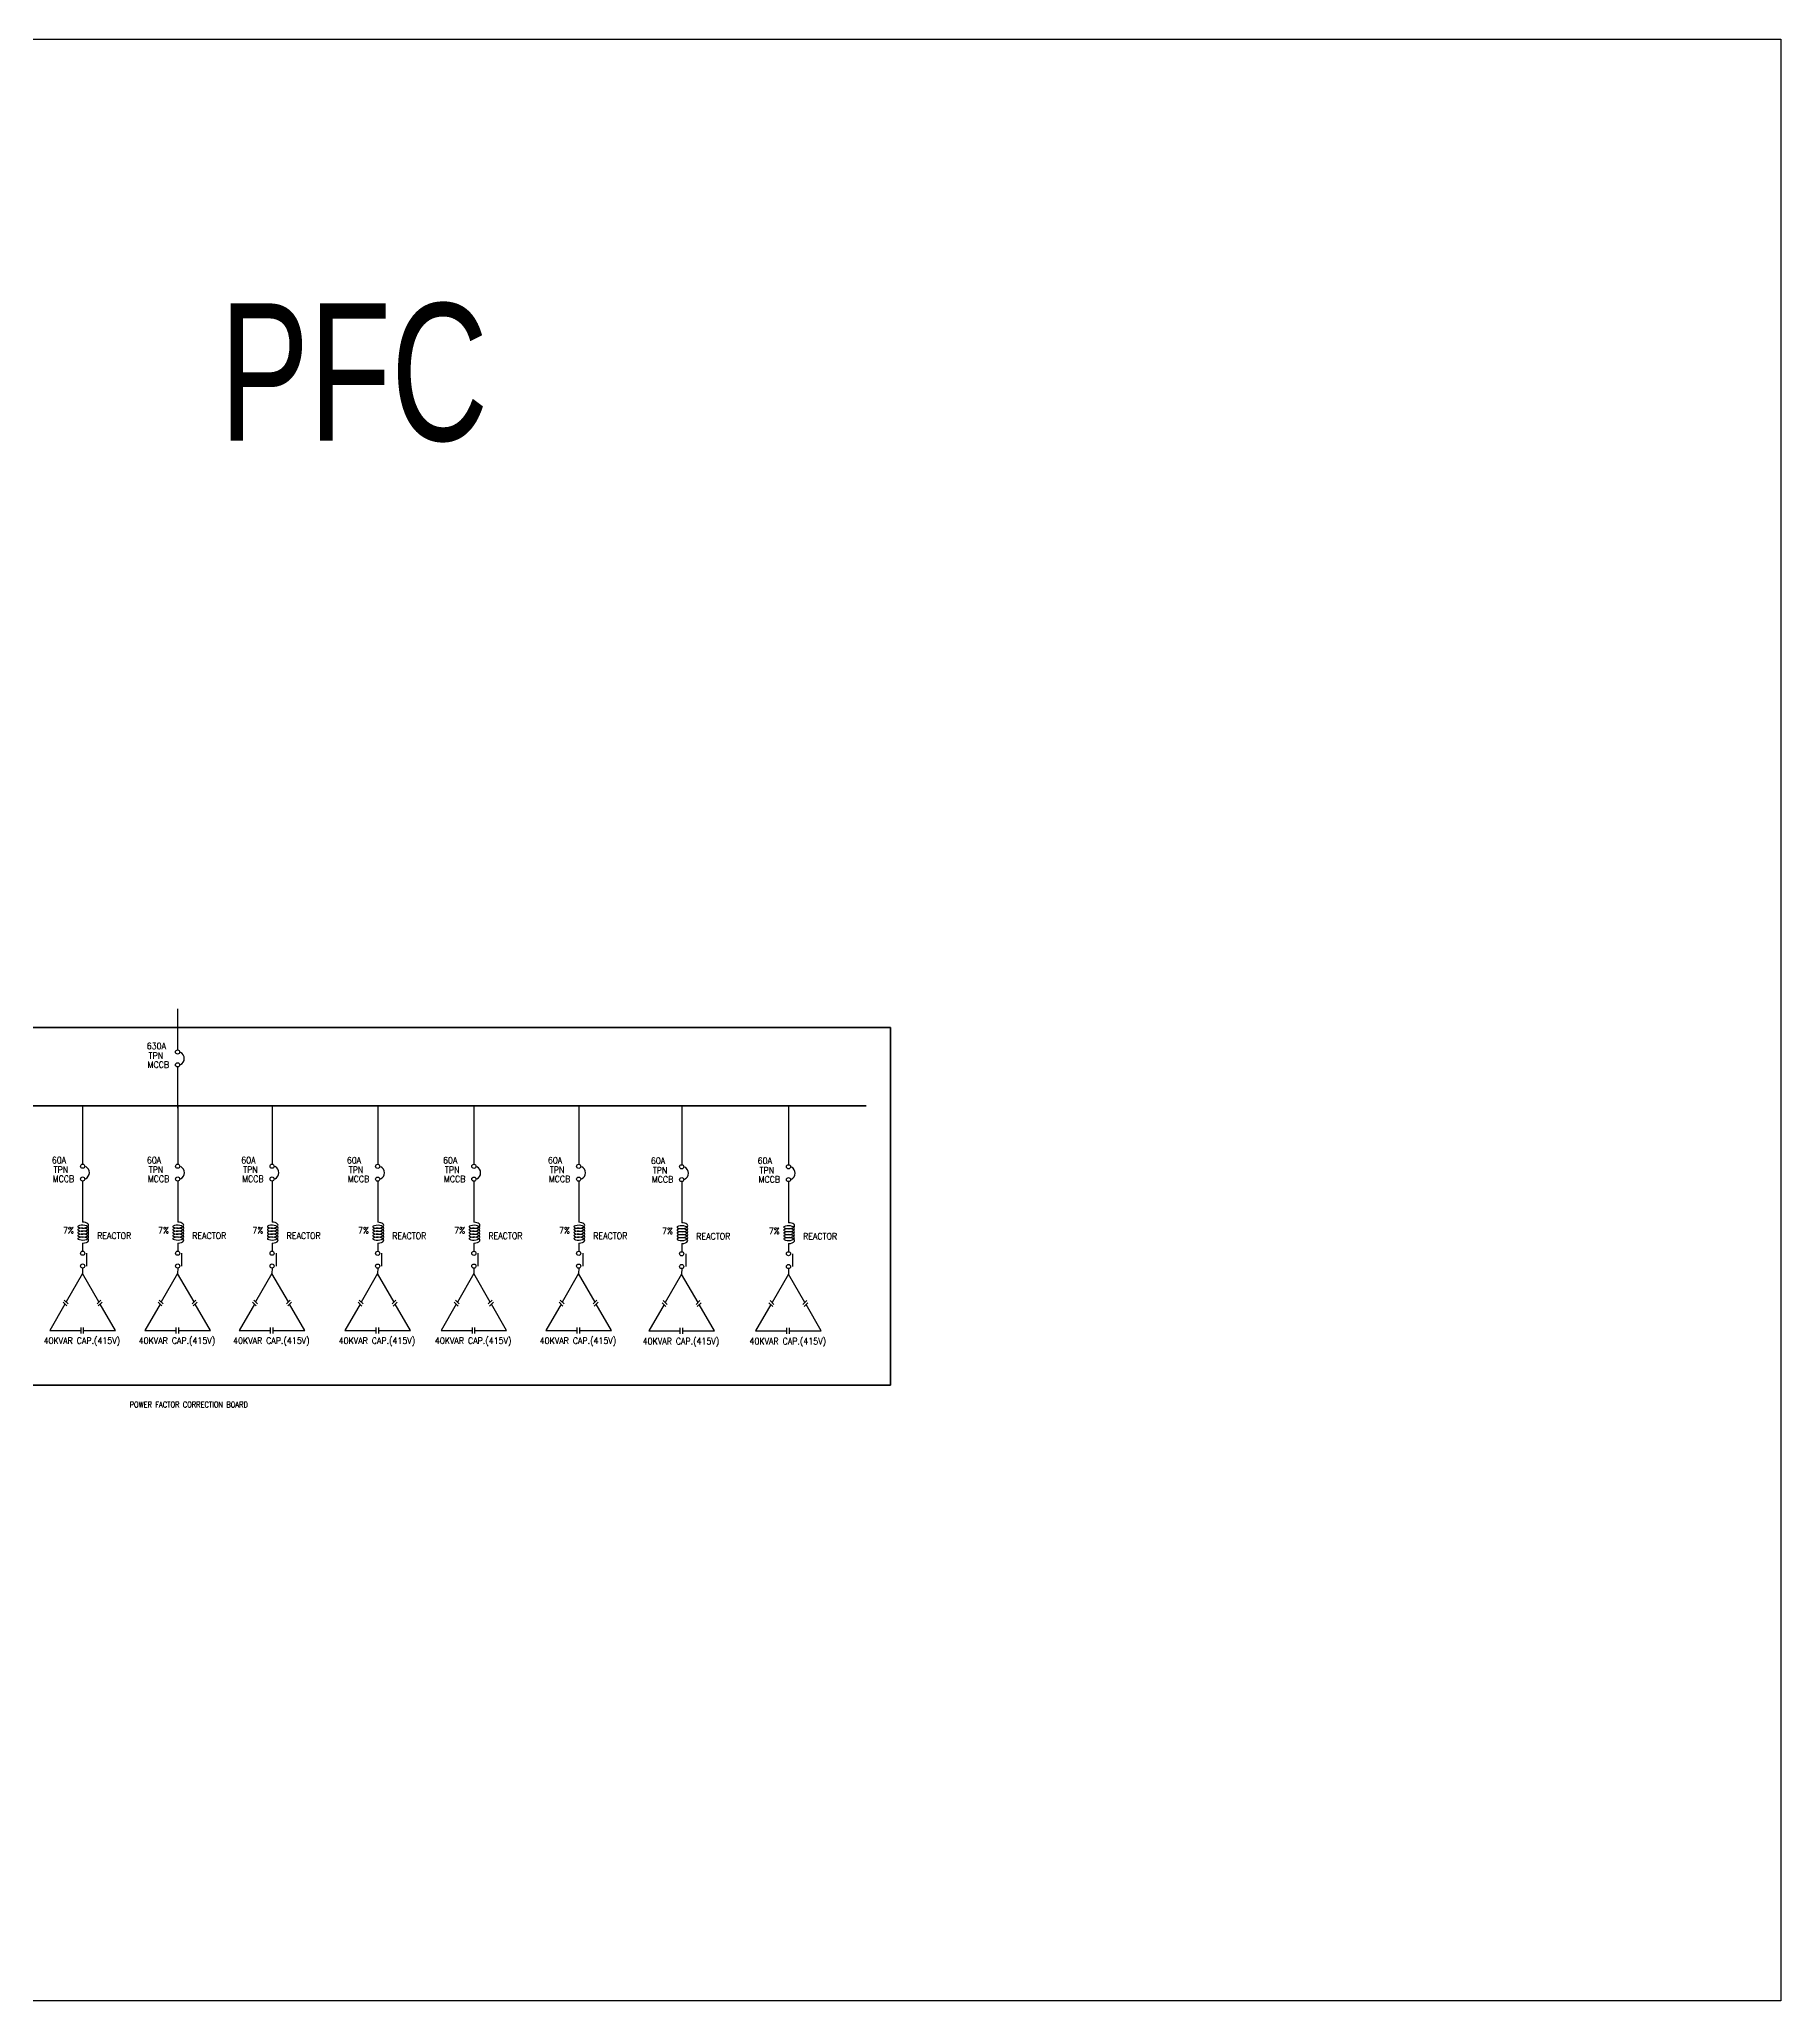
# Model space of a CAD drawing. Header units: inches. Extents: x 17351 to 588098, y 6946 to 193048.
# Drawn here: x 422865 to 588098, y 6946 to 193048 of the extents above; entities that cross this region are included whole.
import ezdxf

# ---------------------------------------------------------------- set-up
doc = ezdxf.new("R2010")
doc.units = ezdxf.units.IN
doc.header["$MEASUREMENT"] = 0
doc.layers.add('BANGUNAN', color=4, linetype='Continuous', lineweight=35)
doc.layers.add('PFC LINE', color=7, linetype='Continuous', lineweight=50)
for name, color, linetype in [('base bangunan', 7, 'Continuous'), ('E-SCHEM', 7, 'Continuous'), ('LAMPU', 7, 'Continuous')]:
    doc.layers.add(name, color=color, linetype=linetype)
doc.styles.add('230', font='ROMANS.SHX', dxfattribs={"height": 230})
doc.styles.add('ROMANS', font='ROMANS', dxfattribs={"width": 0.7})
doc.styles.add('SANSSERIF', font='SAS_____.pfb', dxfattribs={"width": 0.7, "height": 700})

msp = doc.modelspace()

# ---------------------------------------------------------------- linework, layer by layer
msp.add_lwpolyline([(17351, 193048), (588098, 193048), (588098, 6946), (17351, 6946)], close=True)
at = {"layer": 'base bangunan'}
for p, q in [((435990, 101049), (435990, 97153)), ((426981, 91844), (426981, 86320)), ((436002, 91844), (436002, 86320)), ((444957, 91844), (444957, 86320)), ((454977, 91835), (454977, 86311)), ((464104, 91835), (464104, 86311)), ((474049, 91835), (474049, 86311)), ((483822, 91792), (483822, 86268)), ((493954, 91793), (493954, 86268)), ((426981, 78836), (426981, 78069)), ((436002, 78836), (436002, 78069)), ((444957, 78836), (444957, 78069)), ((454977, 78827), (454977, 78060)), ((464104, 78827), (464104, 78060)), ((474049, 78827), (474049, 78060)), ((483822, 78784), (483822, 78017)), ((493954, 78784), (493954, 78018)), ((426981, 76460), (426973, 75940)), ((436002, 76460), (435995, 75940)), ((444957, 76460), (444949, 75940)), ((454977, 76451), (454970, 75931)), ((464104, 76451), (464097, 75931)), ((474049, 76451), (474042, 75931)), ((483822, 76408), (483815, 75888)), ((493954, 76408), (493946, 75888))]:
    msp.add_line(p, q, dxfattribs=at)
for points in [[(435990, 95543), (435990, 91647)], [(426981, 84711), (426981, 80815)], [(436002, 84711), (436002, 80815)], [(444957, 84711), (444957, 80815)], [(454977, 84701), (454977, 80805)], [(464104, 84701), (464104, 80805)], [(474049, 84701), (474049, 80805)], [(483822, 84658), (483822, 80762)], [(493954, 84659), (493954, 80763)], [(427357, 77872), (427357, 76657)], [(436378, 77872), (436378, 76657)], [(445332, 77872), (445332, 76657)], [(455353, 77863), (455353, 76648)], [(464480, 77863), (464480, 76648)], [(474425, 77863), (474425, 76648)], [(484198, 77819), (484198, 76605)], [(494330, 77820), (494330, 76606)], [(428530, 73244), (426973, 75940), (425417, 73244)], [(437551, 73244), (435995, 75940), (434438, 73244)], [(446506, 73244), (444949, 75940), (443393, 73244)], [(456526, 73235), (454970, 75931), (453413, 73235)], [(465653, 73235), (464097, 75931), (462540, 73235)], [(475598, 73235), (474042, 75931), (472485, 73235)], [(485371, 73192), (483815, 75888), (482258, 73192)], [(495503, 73192), (493946, 75888), (492390, 73192)], [(425303, 73046), (423860, 70548), (426835, 70548)], [(425121, 73228), (425484, 72865)], [(425235, 73426), (425598, 73062)], [(427077, 70548), (430086, 70548), (428644, 73046)], [(428711, 73426), (428348, 73062)], [(428826, 73228), (428462, 72865)], [(434324, 73046), (432882, 70548), (435856, 70548)], [(434142, 73228), (434506, 72865)], [(434256, 73426), (434620, 73062)], [(436099, 70548), (439108, 70548), (437665, 73046)], [(437733, 73426), (437369, 73062)], [(437847, 73228), (437484, 72865)], [(443278, 73046), (441836, 70548), (444810, 70548)], [(443097, 73228), (443460, 72865)], [(443211, 73426), (443574, 73062)], [(445053, 70548), (448062, 70548), (446620, 73046)], [(446687, 73426), (446324, 73062)], [(446801, 73228), (446438, 72865)], [(453299, 73037), (451857, 70539), (454831, 70539)], [(453117, 73219), (453481, 72855)], [(453231, 73416), (453595, 73053)], [(455074, 70539), (458083, 70539), (456640, 73037)], [(456708, 73416), (456345, 73053)], [(456822, 73219), (456459, 72855)], [(462426, 73037), (460984, 70539), (463958, 70539)], [(462244, 73219), (462608, 72855)], [(462359, 73416), (462722, 73053)], [(464201, 70539), (467210, 70539), (465767, 73037)], [(465835, 73416), (465472, 73053)], [(465949, 73219), (465586, 72855)], [(472371, 73037), (470929, 70539), (473903, 70539)], [(472190, 73219), (472553, 72855)], [(472304, 73416), (472667, 73053)], [(474146, 70539), (477155, 70539), (475712, 73037)], [(475780, 73416), (475417, 73053)], [(475894, 73219), (475531, 72855)], [(482144, 72994), (480702, 70496), (483676, 70496)], [(481962, 73176), (482326, 72812)], [(482077, 73373), (482440, 73010)], [(483919, 70496), (486928, 70496), (485485, 72994)], [(485553, 73373), (485190, 73010)], [(485667, 73176), (485304, 72812)], [(492276, 72995), (490833, 70496), (493808, 70496)], [(492094, 73176), (492457, 72813)], [(492208, 73374), (492571, 73011)], [(494050, 70496), (497059, 70496), (495617, 72995)], [(495684, 73374), (495321, 73011)], [(495799, 73176), (495435, 72813)], [(426835, 70259), (426835, 70837)], [(427077, 70259), (427077, 70837)], [(435856, 70259), (435856, 70837)], [(436099, 70259), (436099, 70837)], [(444810, 70259), (444810, 70837)], [(445053, 70259), (445053, 70837)], [(454831, 70250), (454831, 70828)], [(455074, 70250), (455074, 70828)], [(463958, 70250), (463958, 70828)], [(464201, 70250), (464201, 70828)], [(473903, 70250), (473903, 70828)], [(474146, 70250), (474146, 70828)], [(483676, 70207), (483676, 70785)], [(483919, 70207), (483919, 70785)], [(493808, 70208), (493808, 70785)], [(494050, 70208), (494050, 70785)]]:
    msp.add_lwpolyline(points, dxfattribs=at)
for centre in [(435990, 96955), (435990, 95741), (426981, 86123), (436002, 86123), (444957, 86123), (454977, 86113), (464104, 86113), (474049, 86113), (483822, 86070), (493954, 86071), (426981, 84908), (436002, 84908), (444957, 84908), (454977, 84899), (464104, 84899), (474049, 84899), (483822, 84856), (493954, 84856), (426981, 77872), (426981, 76657), (436002, 77872), (436002, 76657), (444957, 77872), (444957, 76657), (454977, 77863), (454977, 76648), (464104, 77863), (464104, 76648), (474049, 77863), (474049, 76648), (483822, 77819), (483822, 76605), (493954, 77820), (493954, 76606)]:
    msp.add_circle(centre, 197, dxfattribs=at)
for centre, radius, start, end in [((435990, 96348), 639, 295.69703, 63.01287), ((426981, 85515), 639, 295.69703, 63.01287), ((436002, 85515), 639, 295.69703, 63.01287), ((444957, 85515), 639, 295.69703, 63.01287), ((454977, 85506), 639, 295.69703, 63.01287), ((464104, 85506), 639, 295.69703, 63.01287), ((474049, 85506), 639, 295.69703, 63.01287), ((483822, 85463), 639, 295.69703, 63.01287), ((493954, 85464), 639, 295.69703, 63.01287), ((426594, 80391), 62.6, 101.76226, 229.12607), ((426594, 80108), 62.6, 101.76226, 229.12607), ((435616, 80391), 62.6, 101.76226, 229.12607), ((435616, 80108), 62.6, 101.76226, 229.12607), ((444570, 80391), 62.6, 101.76226, 229.12607), ((444570, 80108), 62.6, 101.76226, 229.12607), ((454591, 80382), 62.6, 101.76226, 229.12607), ((454591, 80099), 62.6, 101.76226, 229.12607), ((463718, 80382), 62.6, 101.76226, 229.12607), ((463718, 80099), 62.6, 101.76226, 229.12607), ((473663, 80382), 62.6, 101.76226, 229.12607), ((473663, 80099), 62.6, 101.76226, 229.12607), ((483436, 80339), 62.6, 101.76226, 229.12607), ((483436, 80056), 62.6, 101.76226, 229.12607), ((493567, 80339), 62.6, 101.76226, 229.12607), ((493567, 80057), 62.6, 101.76226, 229.12607), ((426594, 79826), 62.6, 101.76226, 229.12607), ((426594, 79543), 62.6, 101.76226, 229.12607), ((426594, 79260), 62.6, 101.76226, 229.12607), ((435616, 79826), 62.6, 101.76226, 229.12607), ((435616, 79543), 62.6, 101.76226, 229.12607), ((435616, 79260), 62.6, 101.76226, 229.12607), ((444570, 79826), 62.6, 101.76226, 229.12607), ((444570, 79543), 62.6, 101.76226, 229.12607), ((444570, 79260), 62.6, 101.76226, 229.12607), ((454591, 79816), 62.6, 101.76226, 229.12607), ((454591, 79534), 62.6, 101.76226, 229.12607), ((454591, 79251), 62.6, 101.76226, 229.12607), ((463718, 79816), 62.6, 101.76226, 229.12607), ((463718, 79534), 62.6, 101.76226, 229.12607), ((463718, 79251), 62.6, 101.76226, 229.12607), ((473663, 79816), 62.6, 101.76226, 229.12607), ((473663, 79534), 62.6, 101.76226, 229.12607), ((473663, 79251), 62.6, 101.76226, 229.12607), ((483436, 79773), 62.6, 101.76226, 229.12607), ((483436, 79490), 62.6, 101.76226, 229.12607), ((483436, 79208), 62.6, 101.76226, 229.12607), ((493567, 79774), 62.6, 101.76226, 229.12607), ((493567, 79491), 62.6, 101.76226, 229.12607), ((493567, 79209), 62.6, 101.76226, 229.12607)]:
    msp.add_arc(centre, radius, start, end, dxfattribs=at)
for centre, major_axis, start_param, end_param in [((426981, 80249), (-573, 0), 0.7296371, 5.5576267), ((426981, 79967), (-573, 0), 0.72964, 5.5576281), ((426981, 80532), (-573, 0), 0.7296402, 2.6179943), ((426981, 80532), (573, 0), 4.7123888, 7.8539818), ((436002, 80249), (-573, 0), 0.7296371, 5.5576267), ((436002, 79967), (-573, 0), 0.72964, 5.5576281), ((436002, 80532), (-573, 0), 0.7296402, 2.6179943), ((436002, 80532), (573, 0), 4.7123888, 7.8539818), ((444957, 80249), (-573, 0), 0.7296371, 5.5576267), ((444957, 79967), (-573, 0), 0.72964, 5.5576281), ((444957, 80532), (-573, 0), 0.7296402, 2.6179943), ((444957, 80532), (573, 0), 4.7123888, 7.8539818), ((454977, 80240), (-573, 0), 0.7296371, 5.5576267), ((454977, 79957), (-573, 0), 0.72964, 5.5576281), ((454977, 80523), (-573, 0), 0.7296402, 2.6179943), ((454977, 80523), (573, 0), 4.7123888, 7.8539818), ((464104, 80240), (-573, 0), 0.7296371, 5.5576267), ((464104, 79957), (-573, 0), 0.72964, 5.5576281), ((464104, 80523), (-573, 0), 0.7296402, 2.6179943), ((464104, 80523), (573, 0), 4.7123888, 7.8539818), ((474049, 80240), (-573, 0), 0.7296371, 5.5576267), ((474049, 79957), (-573, 0), 0.72964, 5.5576281), ((474049, 80523), (-573, 0), 0.7296402, 2.6179943), ((474049, 80523), (573, 0), 4.7123888, 7.8539818), ((483822, 80197), (-573, 0), 0.7296371, 5.5576267), ((483822, 79914), (-573, 0), 0.72964, 5.5576281), ((483822, 80480), (-573, 0), 0.7296402, 2.6179943), ((483822, 80480), (573, 0), 4.7123888, 7.8539818), ((493954, 80198), (-573, 0), 0.7296371, 5.5576267), ((493954, 79915), (-573, 0), 0.72964, 5.5576281), ((493954, 80480), (-573, 0), 0.7296402, 2.6179943), ((493954, 80480), (573, 0), 4.7123888, 7.8539818), ((426981, 79684), (-573, 0), 0.7296379, 5.5576255), ((426981, 79401), (-573, 0), 0.7296379, 5.5576274), ((426981, 79119), (-573, 0), 1.5707963, 5.5576274), ((436002, 79684), (-573, 0), 0.7296379, 5.5576255), ((436002, 79401), (-573, 0), 0.7296379, 5.5576274), ((436002, 79119), (-573, 0), 1.5707963, 5.5576274), ((444957, 79684), (-573, 0), 0.7296379, 5.5576255), ((444957, 79401), (-573, 0), 0.7296379, 5.5576274), ((444957, 79119), (-573, 0), 1.5707963, 5.5576274), ((454977, 79675), (-573, 0), 0.7296379, 5.5576255), ((454977, 79392), (-573, 0), 0.7296379, 5.5576274), ((454977, 79109), (-573, 0), 1.5707963, 5.5576274), ((464104, 79675), (-573, 0), 0.7296379, 5.5576255), ((464104, 79392), (-573, 0), 0.7296379, 5.5576274), ((464104, 79109), (-573, 0), 1.5707963, 5.5576274), ((474049, 79675), (-573, 0), 0.7296379, 5.5576255), ((474049, 79392), (-573, 0), 0.7296379, 5.5576274), ((474049, 79109), (-573, 0), 1.5707963, 5.5576274), ((483822, 79632), (-573, 0), 0.7296379, 5.5576255), ((483822, 79349), (-573, 0), 0.7296379, 5.5576274), ((483822, 79066), (-573, 0), 1.5707963, 5.5576274), ((493954, 79632), (-573, 0), 0.7296379, 5.5576255), ((493954, 79350), (-573, 0), 0.7296379, 5.5576274), ((493954, 79067), (-573, 0), 1.5707963, 5.5576274)]:
    msp.add_ellipse(centre, major_axis=major_axis, ratio=0.4930925, start_param=start_param, end_param=end_param, dxfattribs=at)
at = {"layer": 'PFC LINE'}
msp.add_line((385484, 91844), (501331, 91844), dxfattribs=at)
msp.add_lwpolyline([(503617, 99298), (371975, 99298), (371975, 65356), (503617, 65356)], close=True, dxfattribs=at)

# ---------------------------------------------------------------- texts
at = {"layer": 'BANGUNAN', "color": 255, "linetype": 'Continuous', "style": 'ROMANS', "width": 0.8}
msp.add_text('POWER FACTOR CORRECTION BOARD ', height=546.75, dxfattribs=at).set_placement((431442, 63235, 0))
at = {"layer": 'base bangunan', "color": 7, "linetype": 'Continuous', "style": '230', "width": 0.9}
for s, p in [('630A', (433066, 97228)), ('TPN', (433243, 96317)), ('MCCB', (433150, 95454)), ('60A', (424056, 86395)), ('TPN', (424234, 85484)), ('60A', (433077, 86395)), ('TPN', (433255, 85484)), ('60A', (442032, 86395)), ('TPN', (442209, 85484)), ('60A', (452052, 86386)), ('TPN', (452230, 85475)), ('60A', (461179, 86386)), ('TPN', (461357, 85475)), ('60A', (471124, 86386)), ('TPN', (471302, 85475)), ('60A', (480897, 86343)), ('TPN', (481075, 85432)), ('60A', (491029, 86344)), ('TPN', (491207, 85433)), ('MCCB', (424141, 84622)), ('MCCB', (433162, 84622)), ('MCCB', (442116, 84622)), ('MCCB', (452137, 84612)), ('MCCB', (461264, 84612)), ('MCCB', (471209, 84612)), ('MCCB', (480982, 84569)), ('MCCB', (491114, 84570)), ('7%%%', (425115, 79737)), ('7%%%', (434136, 79737)), ('7%%%', (443091, 79737)), ('7%%%', (453111, 79727)), ('7%%%', (462239, 79727)), ('7%%%', (472184, 79727)), ('7%%%', (481957, 79684)), ('7%%%', (492088, 79685)), ('REACTOR', (428359, 79227)), ('REACTOR', (437381, 79227)), ('REACTOR', (446335, 79227)), ('REACTOR', (456356, 79217)), ('REACTOR', (465483, 79217)), ('REACTOR', (475428, 79217)), ('REACTOR', (485201, 79174)), ('REACTOR', (495332, 79175))]:
    msp.add_text(s, height=607.5, dxfattribs=at).set_placement(p)
at = {"layer": 'E-SCHEM', "color": 7, "linetype": 'Continuous', "style": '230', "width": 0.9}
for p in [(423281, 69275), (432303, 69275), (441257, 69275), (451278, 69266), (460405, 69266), (470350, 69266), (480123, 69223), (490254, 69223)]:
    msp.add_text('40KVAR CAP.(415V)', height=607.51, dxfattribs=at).set_placement(p)
at = {"layer": 'LAMPU', "color": 7, "lineweight": 100, "ltscale": 5, "style": 'SANSSERIF', "width": 0.7}
msp.add_text('PFC', height=13024.5, dxfattribs=at).set_placement((439979, 154963))

doc.saveas('drawing.dxf')
